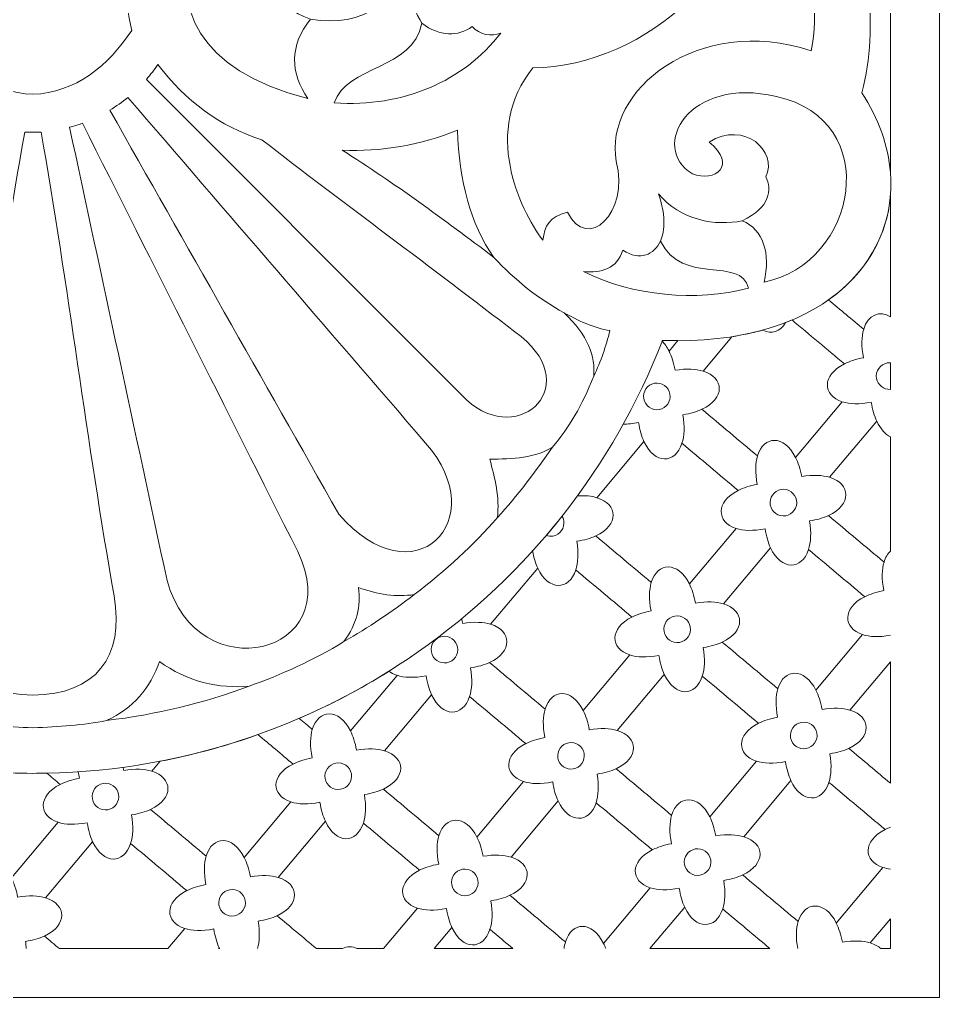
# Model space of a CAD drawing. Header units: centimetres. Extents: x -15.2 to -1.9, y -4.3 to 9.5.
# Drawn here: x -12.013 to -8.769, y -4.261 to -0.813 of the extents above; entities that cross this region are included whole.
import ezdxf

# ---------------------------------------------------------------- set-up
doc = ezdxf.new("R2010")
doc.units = ezdxf.units.CM
doc.header["$MEASUREMENT"] = 0
doc.layers.add('layer 1', color=7, linetype='Continuous')

msp = doc.modelspace()

# ---------------------------------------------------------------- linework, layer by layer
at = {"layer": 'layer 1', "color": 250, "lineweight": 9}
for points, knots in [([(-8.76942, 9.5), (-8.76942, 9.5), (-8.76942, -4.26057), (-8.76942, -4.26057), (-8.76942, -4.26057), (-8.76942, -4.26057), (-15.16363, -4.26057), (-15.16363, -4.26057), (-15.16363, -4.26057), (-15.16363, -4.26057), (-15.16363, 9.5), (-15.16363, 9.5), (-15.16363, 9.5), (-15.16363, 9.5), (-8.76942, 9.5), (-8.76942, 9.5)], [0, 0, 0, 0, 0.2, 0.2, 0.2, 0.2, 0.4, 0.4, 0.4, 0.4, 0.6, 0.6, 0.6, 0.6, 1, 1, 1, 1]), ([(-10.59428, -0.82631), (-10.63994, -0.75189), (-10.64605, -0.67747), (-10.63417, -0.60304), (-10.63417, -0.60304), (-10.67288, -0.7391), (-10.79898, -0.8461), (-10.98776, -0.81157)], [0, 0, 0, 0, 0.3333333, 0.3333333, 0.3333333, 0.3333333, 1, 1, 1, 1]), ([(-8.94224, -1.35043), (-8.91487, -1.67363), (-9.19705, -1.96564), (-9.74655, -1.94407), (-9.74655, -1.94407), (-9.91841, -2.38971), (-10.2209, -2.77132), (-10.60669, -3.04153), (-10.60669, -3.04153), (-10.99247, -3.31173), (-11.46152, -3.47052), (-11.96648, -3.47052), (-11.96648, -3.47052), (-12.47145, -3.47052), (-12.94051, -3.31173), (-13.32629, -3.04153), (-13.32629, -3.04153), (-13.71208, -2.77132), (-14.01456, -2.38971), (-14.18643, -1.94407), (-14.18643, -1.94407), (-14.74159, -1.96586), (-15.0239, -1.66756), (-14.98979, -1.34041)], [0, 0, 0, 0, 0.1428571, 0.1428571, 0.1428571, 0.1428571, 0.2857143, 0.2857143, 0.2857143, 0.2857143, 0.4285714, 0.4285714, 0.4285714, 0.4285714, 0.5714286, 0.5714286, 0.5714286, 0.5714286, 0.7142857, 0.7142857, 0.7142857, 0.7142857, 1, 1, 1, 1]), ([(-9.75273, -1.59443), (-9.73163, -1.53881), (-9.74148, -1.48319), (-9.75998, -1.42757), (-9.75998, -1.42757), (-9.68502, -1.52053), (-9.55791, -1.54256), (-9.46454, -1.52238)], [0, 0, 0, 0, 0.3333333, 0.3333333, 0.3333333, 0.3333333, 1, 1, 1, 1]), ([(-9.03663, -1.90518), (-9.04424, -1.93047), (-9.04567, -1.96411), (-9.03728, -2.0054), (-9.03728, -2.0054), (-9.06417, -2.01041), (-9.08658, -2.01791), (-9.10476, -2.02698)], [0, 0, 0, 0, 0.3333333, 0.3333333, 0.3333333, 0.3333333, 1, 1, 1, 1]), ([(-9.60308, -2.0524), (-9.6281, -2.04485), (-9.66104, -2.04287), (-9.70152, -2.04961), (-9.70152, -2.04961), (-9.70651, -2.02272), (-9.71401, -2.00031), (-9.72309, -1.98215)], [0, 0, 0, 0, 0.3333333, 0.3333333, 0.3333333, 0.3333333, 1, 1, 1, 1]), ([(-9.11226, -2.16057), (-9.08673, -2.16883), (-9.05229, -2.17061), (-9.0097, -2.16197), (-9.0097, -2.16197), (-9.00571, -2.18852), (-8.99906, -2.21077), (-8.99067, -2.22891)], [0, 0, 0, 0, 0.3333333, 0.3333333, 0.3333333, 0.3333333, 1, 1, 1, 1]), ([(-9.67743, -2.307), (-9.66928, -2.28171), (-9.66695, -2.24795), (-9.67391, -2.20619), (-9.67391, -2.20619), (-9.64737, -2.20219), (-9.62512, -2.19555), (-9.60698, -2.18715)], [0, 0, 0, 0, 0.3333333, 0.3333333, 0.3333333, 0.3333333, 1, 1, 1, 1]), ([(-9.88458, -2.23947), (-9.86836, -2.23957), (-9.85031, -2.23781), (-9.83049, -2.23378), (-9.83049, -2.23378), (-9.8265, -2.26032), (-9.81985, -2.28259), (-9.81144, -2.30073)], [0, 0, 0, 0, 0.3333333, 0.3333333, 0.3333333, 0.3333333, 1, 1, 1, 1]), ([(-9.41113, -2.35149), (-9.41874, -2.37677), (-9.42016, -2.41041), (-9.41178, -2.45171), (-9.41178, -2.45171), (-9.43867, -2.45671), (-9.46108, -2.46421), (-9.47924, -2.47328)], [0, 0, 0, 0, 0.3333333, 0.3333333, 0.3333333, 0.3333333, 1, 1, 1, 1]), ([(-9.15678, -2.42689), (-9.1818, -2.41934), (-9.21472, -2.41735), (-9.25522, -2.42411), (-9.25522, -2.42411), (-9.26022, -2.39722), (-9.26772, -2.37481), (-9.27679, -2.35664)], [0, 0, 0, 0, 0.3333333, 0.3333333, 0.3333333, 0.3333333, 1, 1, 1, 1]), ([(-9.23113, -2.68148), (-9.22298, -2.6562), (-9.22066, -2.62244), (-9.22761, -2.58067), (-9.22761, -2.58067), (-9.20107, -2.57668), (-9.17882, -2.57003), (-9.16068, -2.56164)], [0, 0, 0, 0, 0.3333333, 0.3333333, 0.3333333, 0.3333333, 1, 1, 1, 1]), ([(-9.48676, -2.60688), (-9.46122, -2.61514), (-9.42678, -2.61691), (-9.38419, -2.60828), (-9.38419, -2.60828), (-9.38021, -2.63482), (-9.37355, -2.65707), (-9.36515, -2.67522)], [0, 0, 0, 0, 0.3333333, 0.3333333, 0.3333333, 0.3333333, 1, 1, 1, 1]), ([(-10.0519, -2.7533), (-10.04377, -2.72801), (-10.04144, -2.69425), (-10.04841, -2.65249), (-10.04841, -2.65249), (-10.02186, -2.6485), (-9.99961, -2.64184), (-9.98147, -2.63346)], [0, 0, 0, 0, 0.3333333, 0.3333333, 0.3333333, 0.3333333, 1, 1, 1, 1]), ([(-8.96483, -2.72597), (-8.97244, -2.75127), (-8.97387, -2.78492), (-8.96548, -2.82621), (-8.96548, -2.82621), (-8.99237, -2.8312), (-9.01478, -2.8387), (-9.03294, -2.84777)], [0, 0, 0, 0, 0.3333333, 0.3333333, 0.3333333, 0.3333333, 1, 1, 1, 1]), ([(-9.78562, -2.79779), (-9.79323, -2.82308), (-9.79466, -2.85672), (-9.78627, -2.89801), (-9.78627, -2.89801), (-9.81316, -2.90301), (-9.83557, -2.91051), (-9.85373, -2.91958)], [0, 0, 0, 0, 0.3333333, 0.3333333, 0.3333333, 0.3333333, 1, 1, 1, 1]), ([(-9.53128, -2.87319), (-9.55629, -2.86564), (-9.58922, -2.86366), (-9.62972, -2.87042), (-9.62972, -2.87042), (-9.63471, -2.84352), (-9.64221, -2.8211), (-9.65128, -2.80295)], [0, 0, 0, 0, 0.3333333, 0.3333333, 0.3333333, 0.3333333, 1, 1, 1, 1]), ([(-10.35207, -2.945), (-10.37708, -2.93746), (-10.41001, -2.93547), (-10.45051, -2.94222), (-10.45051, -2.94222), (-10.45159, -2.93636), (-10.45282, -2.9307), (-10.45413, -2.92528)], [0, 0, 0, 0, 0.3333333, 0.3333333, 0.3333333, 0.3333333, 1, 1, 1, 1]), ([(-9.6056, -3.12779), (-9.59748, -3.1025), (-9.59515, -3.06875), (-9.60211, -3.02697), (-9.60211, -3.02697), (-9.57557, -3.02299), (-9.55332, -3.01633), (-9.53517, -3.00795)], [0, 0, 0, 0, 0.3333333, 0.3333333, 0.3333333, 0.3333333, 1, 1, 1, 1]), ([(-9.86125, -3.05318), (-9.83571, -3.06144), (-9.80127, -3.06322), (-9.75867, -3.05458), (-9.75867, -3.05458), (-9.7547, -3.08112), (-9.74804, -3.10338), (-9.73964, -3.12152)], [0, 0, 0, 0, 0.3333333, 0.3333333, 0.3333333, 0.3333333, 1, 1, 1, 1]), ([(-10.4264, -3.1996), (-10.41825, -3.17432), (-10.41594, -3.14055), (-10.4229, -3.09878), (-10.4229, -3.09878), (-10.39636, -3.0948), (-10.37411, -3.08814), (-10.35597, -3.07976)], [0, 0, 0, 0, 0.3333333, 0.3333333, 0.3333333, 0.3333333, 1, 1, 1, 1]), ([(-10.68204, -3.12499), (-10.65651, -3.13325), (-10.62207, -3.13502), (-10.57946, -3.12639), (-10.57946, -3.12639), (-10.57549, -3.15293), (-10.56884, -3.17519), (-10.56043, -3.19332)], [0, 0, 0, 0, 0.3333333, 0.3333333, 0.3333333, 0.3333333, 1, 1, 1, 1]), ([(-9.33933, -3.17228), (-9.34693, -3.19756), (-9.34836, -3.23121), (-9.33998, -3.27251), (-9.33998, -3.27251), (-9.36686, -3.2775), (-9.38928, -3.28501), (-9.40743, -3.29408)], [0, 0, 0, 0, 0.3333333, 0.3333333, 0.3333333, 0.3333333, 1, 1, 1, 1]), ([(-9.08498, -3.24769), (-9.10999, -3.24014), (-9.14292, -3.23814), (-9.18342, -3.2449), (-9.18342, -3.2449), (-9.18841, -3.21801), (-9.19591, -3.1956), (-9.20499, -3.17744)], [0, 0, 0, 0, 0.3333333, 0.3333333, 0.3333333, 0.3333333, 1, 1, 1, 1]), ([(-10.16012, -3.24409), (-10.16772, -3.26939), (-10.16915, -3.30302), (-10.16076, -3.34431), (-10.16076, -3.34431), (-10.18765, -3.34931), (-10.21007, -3.35682), (-10.22823, -3.36589)], [0, 0, 0, 0, 0.3333333, 0.3333333, 0.3333333, 0.3333333, 1, 1, 1, 1]), ([(-9.90577, -3.3195), (-9.93078, -3.31194), (-9.96371, -3.30996), (-10.00421, -3.3167), (-10.00421, -3.3167), (-10.0092, -3.28983), (-10.01671, -3.26741), (-10.02578, -3.24926)], [0, 0, 0, 0, 0.3333333, 0.3333333, 0.3333333, 0.3333333, 1, 1, 1, 1]), ([(-12.22651, -3.28419), (-12.144, -3.30091), (-12.05854, -3.30672), (-11.96648, -3.30975), (-11.96648, -3.30975), (-11.87444, -3.30672), (-11.78897, -3.30091), (-11.70647, -3.28419)], [0, 0, 0, 0, 0.3333333, 0.3333333, 0.3333333, 0.3333333, 1, 1, 1, 1]), ([(-10.98091, -3.31591), (-10.98852, -3.34119), (-10.98994, -3.37484), (-10.98156, -3.41613), (-10.98156, -3.41613), (-11.00844, -3.42113), (-11.03086, -3.42863), (-11.04901, -3.4377)], [0, 0, 0, 0, 0.3333333, 0.3333333, 0.3333333, 0.3333333, 1, 1, 1, 1]), ([(-10.72656, -3.39131), (-10.75158, -3.38376), (-10.7845, -3.38177), (-10.825, -3.38853), (-10.825, -3.38853), (-10.82999, -3.36164), (-10.8375, -3.33923), (-10.84657, -3.32107)], [0, 0, 0, 0, 0.3333333, 0.3333333, 0.3333333, 0.3333333, 1, 1, 1, 1]), ([(-9.15931, -3.50227), (-9.15116, -3.477), (-9.14885, -3.44323), (-9.15581, -3.40146), (-9.15581, -3.40146), (-9.12927, -3.39748), (-9.10702, -3.39083), (-9.08885, -3.38244)], [0, 0, 0, 0, 0.3333333, 0.3333333, 0.3333333, 0.3333333, 1, 1, 1, 1]), ([(-9.41495, -3.42767), (-9.38942, -3.43593), (-9.35498, -3.43771), (-9.31236, -3.42907), (-9.31236, -3.42907), (-9.30838, -3.45561), (-9.30173, -3.47787), (-9.29334, -3.49602)], [0, 0, 0, 0, 0.3333333, 0.3333333, 0.3333333, 0.3333333, 1, 1, 1, 1]), ([(-11.8061, -3.46514), (-11.8052, -3.47246), (-11.80396, -3.48007), (-11.80235, -3.48794), (-11.80235, -3.48794), (-11.82924, -3.49294), (-11.85165, -3.50044), (-11.86981, -3.50951)], [0, 0, 0, 0, 0.3333333, 0.3333333, 0.3333333, 0.3333333, 1, 1, 1, 1]), ([(-11.54735, -3.46312), (-11.57237, -3.45558), (-11.60529, -3.45359), (-11.64579, -3.46034), (-11.64579, -3.46034), (-11.6465, -3.45653), (-11.64725, -3.45283), (-11.64807, -3.4492)], [0, 0, 0, 0, 0.3333333, 0.3333333, 0.3333333, 0.3333333, 1, 1, 1, 1]), ([(-9.9801, -3.57409), (-9.97197, -3.54881), (-9.96964, -3.51504), (-9.9766, -3.47328), (-9.9766, -3.47328), (-9.95006, -3.46929), (-9.92781, -3.46264), (-9.90967, -3.45424)], [0, 0, 0, 0, 0.3333333, 0.3333333, 0.3333333, 0.3333333, 1, 1, 1, 1]), ([(-10.23574, -3.49949), (-10.21021, -3.50775), (-10.17577, -3.50952), (-10.13316, -3.50088), (-10.13316, -3.50088), (-10.12917, -3.52742), (-10.12254, -3.54968), (-10.11414, -3.56782)], [0, 0, 0, 0, 0.3333333, 0.3333333, 0.3333333, 0.3333333, 1, 1, 1, 1]), ([(-10.80089, -3.6459), (-10.79276, -3.62062), (-10.79043, -3.58686), (-10.7974, -3.54508), (-10.7974, -3.54508), (-10.77085, -3.5411), (-10.7486, -3.53445), (-10.73046, -3.52607)], [0, 0, 0, 0, 0.3333333, 0.3333333, 0.3333333, 0.3333333, 1, 1, 1, 1]), ([(-11.05654, -3.5713), (-11.031, -3.57956), (-10.99656, -3.58133), (-10.95395, -3.57269), (-10.95395, -3.57269), (-10.94997, -3.59923), (-10.94333, -3.6215), (-10.93492, -3.63964)], [0, 0, 0, 0, 0.3333333, 0.3333333, 0.3333333, 0.3333333, 1, 1, 1, 1]), ([(-11.62169, -3.71771), (-11.61354, -3.69243), (-11.61123, -3.65867), (-11.61819, -3.6169), (-11.61819, -3.6169), (-11.59165, -3.61292), (-11.56939, -3.60626), (-11.55123, -3.59788)], [0, 0, 0, 0, 0.3333333, 0.3333333, 0.3333333, 0.3333333, 1, 1, 1, 1]), ([(-9.71382, -3.61858), (-9.72143, -3.64387), (-9.72285, -3.67751), (-9.71447, -3.7188), (-9.71447, -3.7188), (-9.74135, -3.72381), (-9.76377, -3.7313), (-9.78192, -3.74037)], [0, 0, 0, 0, 0.3333333, 0.3333333, 0.3333333, 0.3333333, 1, 1, 1, 1]), ([(-11.87733, -3.6431), (-11.8518, -3.65136), (-11.81733, -3.65315), (-11.77474, -3.6445), (-11.77474, -3.6445), (-11.77076, -3.67105), (-11.76412, -3.69331), (-11.75572, -3.71144)], [0, 0, 0, 0, 0.3333333, 0.3333333, 0.3333333, 0.3333333, 1, 1, 1, 1]), ([(-9.45948, -3.69398), (-9.48449, -3.68644), (-9.51741, -3.68445), (-9.55791, -3.69119), (-9.55791, -3.69119), (-9.5629, -3.66431), (-9.57041, -3.6419), (-9.57948, -3.62373)], [0, 0, 0, 0, 0.3333333, 0.3333333, 0.3333333, 0.3333333, 1, 1, 1, 1]), ([(-10.53461, -3.6904), (-10.54222, -3.71568), (-10.54364, -3.74932), (-10.53526, -3.79062), (-10.53526, -3.79062), (-10.56215, -3.79562), (-10.58456, -3.80312), (-10.60272, -3.81219)], [0, 0, 0, 0, 0.3333333, 0.3333333, 0.3333333, 0.3333333, 1, 1, 1, 1]), ([(-10.28026, -3.7658), (-10.30528, -3.75826), (-10.3382, -3.75626), (-10.3787, -3.76302), (-10.3787, -3.76302), (-10.3837, -3.73612), (-10.3912, -3.71371), (-10.40027, -3.69555)], [0, 0, 0, 0, 0.3333333, 0.3333333, 0.3333333, 0.3333333, 1, 1, 1, 1]), ([(-11.3554, -3.76222), (-11.36301, -3.7875), (-11.36444, -3.82114), (-11.35605, -3.86243), (-11.35605, -3.86243), (-11.38294, -3.86743), (-11.40535, -3.87493), (-11.42351, -3.884)], [0, 0, 0, 0, 0.3333333, 0.3333333, 0.3333333, 0.3333333, 1, 1, 1, 1]), ([(-11.10106, -3.83761), (-11.12607, -3.83006), (-11.15899, -3.82808), (-11.1995, -3.83482), (-11.1995, -3.83482), (-11.20449, -3.80794), (-11.21199, -3.78552), (-11.22106, -3.76737)], [0, 0, 0, 0, 0.3333333, 0.3333333, 0.3333333, 0.3333333, 1, 1, 1, 1]), ([(-11.92185, -3.90942), (-11.94686, -3.90187), (-11.97979, -3.89989), (-12.02029, -3.90664), (-12.02029, -3.90664), (-12.02528, -3.87975), (-12.03278, -3.85735), (-12.04185, -3.83918)], [0, 0, 0, 0, 0.3333333, 0.3333333, 0.3333333, 0.3333333, 1, 1, 1, 1]), ([(-9.5338, -3.94858), (-9.52565, -3.9233), (-9.52333, -3.88954), (-9.53031, -3.84777), (-9.53031, -3.84777), (-9.50376, -3.84379), (-9.48149, -3.83712), (-9.46335, -3.82875)], [0, 0, 0, 0, 0.3333333, 0.3333333, 0.3333333, 0.3333333, 1, 1, 1, 1]), ([(-9.78944, -3.87397), (-9.76391, -3.88223), (-9.72945, -3.88402), (-9.68686, -3.87537), (-9.68686, -3.87537), (-9.68288, -3.90191), (-9.67622, -3.92417), (-9.66783, -3.94231)], [0, 0, 0, 0, 0.3333333, 0.3333333, 0.3333333, 0.3333333, 1, 1, 1, 1]), ([(-10.35459, -4.02039), (-10.34645, -3.99511), (-10.34414, -3.96136), (-10.3511, -3.91958), (-10.3511, -3.91958), (-10.32456, -3.91559), (-10.3023, -3.90893), (-10.28414, -3.90055)], [0, 0, 0, 0, 0.3333333, 0.3333333, 0.3333333, 0.3333333, 1, 1, 1, 1]), ([(-10.61024, -3.94578), (-10.58471, -3.95404), (-10.55026, -3.95583), (-10.50765, -3.94718), (-10.50765, -3.94718), (-10.50367, -3.97372), (-10.49701, -3.99598), (-10.48863, -4.01413)], [0, 0, 0, 0, 0.3333333, 0.3333333, 0.3333333, 0.3333333, 1, 1, 1, 1]), ([(-11.17423, -4.08841), (-11.16704, -4.06359), (-11.16527, -4.03111), (-11.17189, -3.99139), (-11.17189, -3.99139), (-11.14534, -3.98741), (-11.12309, -3.98075), (-11.10494, -3.97236)], [0, 0, 0, 0, 0.3333333, 0.3333333, 0.3333333, 0.3333333, 1, 1, 1, 1]), ([(-9.01317, -4.06847), (-9.03817, -4.06093), (-9.07111, -4.05894), (-9.11161, -4.06569), (-9.11161, -4.06569), (-9.11661, -4.03881), (-9.12411, -4.01639), (-9.13318, -3.99823)], [0, 0, 0, 0, 0.3333333, 0.3333333, 0.3333333, 0.3333333, 1, 1, 1, 1]), ([(-11.43103, -4.0176), (-11.4055, -4.02586), (-11.37104, -4.02764), (-11.32845, -4.01899), (-11.32845, -4.01899), (-11.32446, -4.04553), (-11.3178, -4.06779), (-11.30942, -4.08594)], [0, 0, 0, 0, 0.3333333, 0.3333333, 0.3333333, 0.3333333, 1, 1, 1, 1]), ([(-11.98949, -4.08841), (-11.99018, -4.08037), (-11.99122, -4.07196), (-11.99268, -4.0632), (-11.99268, -4.0632), (-11.96614, -4.05922), (-11.94389, -4.05257), (-11.92573, -4.04418)], [0, 0, 0, 0, 0.3333333, 0.3333333, 0.3333333, 0.3333333, 1, 1, 1, 1])]:
    msp.add_open_spline(points, degree=3, knots=knots, dxfattribs=at)
at = {"layer": 'layer 1', "color": 7, "lineweight": 9}
for points, knots in [([(-10.99649, -1.0914), (-11.05954, -1.0025), (-11.06173, -0.90485), (-10.98776, -0.81157), (-10.98776, -0.81157), (-11.24061, -0.72195), (-11.10726, -0.48001), (-10.9484, -0.53831), (-10.9484, -0.53831), (-10.95914, -0.78261), (-10.62212, -0.57676), (-10.82161, -0.41371), (-10.82161, -0.41371), (-11.3264, -0.11148), (-11.79023, -0.89665), (-10.99649, -1.0914)], [0, 0, 0, 0, 0.2, 0.2, 0.2, 0.2, 0.4, 0.4, 0.4, 0.4, 0.6, 0.6, 0.6, 0.6, 1, 1, 1, 1]), ([(-8.94222, -0.15906), (-8.99781, -0.21428), (-9.063, -0.26514), (-9.13461, -0.31309), (-9.13461, -0.31309), (-9.01703, -0.576), (-8.98099, -0.82933), (-9.04332, -1.07108), (-9.04332, -1.07108), (-8.98317, -1.16274), (-8.94987, -1.25856), (-8.94222, -1.35176), (-8.94222, -1.35176), (-8.94222, -1.35176), (-8.94222, -0.15906), (-8.94222, -0.15906)], [0, 0, 0, 0, 0.2, 0.2, 0.2, 0.2, 0.4, 0.4, 0.4, 0.4, 0.6, 0.6, 0.6, 0.6, 1, 1, 1, 1]), ([(-10.16785, -1.59107), (-10.2524, -1.47972), (-10.38087, -1.20369), (-10.20301, -0.98356), (-10.20301, -0.98356), (-9.80203, -0.97712), (-9.39674, -0.61966), (-9.42606, -0.18422), (-9.42606, -0.18422), (-9.27809, -0.41308), (-9.17305, -0.65129), (-9.22143, -0.92281), (-9.22143, -0.92281), (-9.62322, -0.79173), (-9.95469, -1.06564), (-9.90886, -1.3129), (-9.90886, -1.3129), (-9.86248, -1.4941), (-10.01063, -1.63585), (-10.08152, -1.49196), (-10.08152, -1.49196), (-10.14547, -1.50794), (-10.16145, -1.54099), (-10.16785, -1.59107)], [0, 0, 0, 0, 0.1428571, 0.1428571, 0.1428571, 0.1428571, 0.2857143, 0.2857143, 0.2857143, 0.2857143, 0.4285714, 0.4285714, 0.4285714, 0.4285714, 0.5714286, 0.5714286, 0.5714286, 0.5714286, 0.7142857, 0.7142857, 0.7142857, 0.7142857, 1, 1, 1, 1]), ([(-11.96648, -0.44529), (-12.0539, -0.56095), (-12.21772, -0.57023), (-12.33841, -0.51724), (-12.33841, -0.51724), (-12.29045, -0.62555), (-12.28735, -0.73695), (-12.3152, -0.85145), (-12.3152, -0.85145), (-12.23377, -0.97581), (-12.11599, -1.07134), (-11.96648, -1.07657), (-11.96648, -1.07657), (-11.81697, -1.07134), (-11.69919, -0.97581), (-11.61777, -0.85145), (-11.61777, -0.85145), (-11.64562, -0.73695), (-11.64253, -0.62555), (-11.59457, -0.51724), (-11.59457, -0.51724), (-11.71526, -0.57023), (-11.87906, -0.56095), (-11.96648, -0.44529)], [0, 0, 0, 0, 0.1428571, 0.1428571, 0.1428571, 0.1428571, 0.2857143, 0.2857143, 0.2857143, 0.2857143, 0.4285714, 0.4285714, 0.4285714, 0.4285714, 0.5714286, 0.5714286, 0.5714286, 0.5714286, 0.7142857, 0.7142857, 0.7142857, 0.7142857, 1, 1, 1, 1]), ([(-10.31622, -0.86107), (-10.44913, -1.03087), (-10.65732, -1.12268), (-10.90418, -1.10726), (-10.90418, -1.10726), (-10.85935, -0.97339), (-10.62631, -0.99122), (-10.59428, -0.82631), (-10.59428, -0.82631), (-10.53172, -0.87312), (-10.46612, -0.87394), (-10.4176, -0.83789), (-10.4176, -0.83789), (-10.39111, -0.86755), (-10.35002, -0.87345), (-10.31622, -0.86107)], [0, 0, 0, 0, 0.2, 0.2, 0.2, 0.2, 0.4, 0.4, 0.4, 0.4, 0.6, 0.6, 0.6, 0.6, 1, 1, 1, 1]), ([(-11.52599, -0.97141), (-11.5391, -0.99087), (-11.55047, -1.00648), (-11.56623, -1.02435), (-11.56623, -1.02435), (-11.18987, -1.40089), (-10.81352, -1.77744), (-10.43715, -2.15398), (-10.43715, -2.15398), (-10.24767, -2.32677), (-10.01227, -2.0936), (-10.2671, -1.91391), (-10.2671, -1.91391), (-10.55385, -1.69275), (-10.87259, -1.45786), (-11.15934, -1.23668), (-11.15934, -1.23668), (-11.30758, -1.18974), (-11.42701, -1.10031), (-11.52599, -0.97141)], [0, 0, 0, 0, 0.1666667, 0.1666667, 0.1666667, 0.1666667, 0.3333333, 0.3333333, 0.3333333, 0.3333333, 0.5, 0.5, 0.5, 0.5, 0.6666667, 0.6666667, 0.6666667, 0.6666667, 1, 1, 1, 1]), ([(-9.38177, -1.36799), (-9.35976, -1.41075), (-9.36601, -1.47684), (-9.46454, -1.52238), (-9.46454, -1.52238), (-9.38936, -1.5544), (-9.36535, -1.63802), (-9.38715, -1.73854), (-9.38715, -1.73854), (-9.05921, -1.67355), (-8.96371, -1.16605), (-9.34445, -1.08476), (-9.34445, -1.08476), (-9.65251, -1.01004), (-9.79514, -1.26352), (-9.64064, -1.35694), (-9.64064, -1.35694), (-9.5606, -1.38808), (-9.47965, -1.3267), (-9.58195, -1.24487), (-9.58195, -1.24487), (-9.45661, -1.16843), (-9.33822, -1.27684), (-9.38177, -1.36799)], [0, 0, 0, 0, 0.1428571, 0.1428571, 0.1428571, 0.1428571, 0.2857143, 0.2857143, 0.2857143, 0.2857143, 0.4285714, 0.4285714, 0.4285714, 0.4285714, 0.5714286, 0.5714286, 0.5714286, 0.5714286, 0.7142857, 0.7142857, 0.7142857, 0.7142857, 1, 1, 1, 1]), ([(-10.88761, -2.55634), (-11.15671, -2.08187), (-11.42582, -1.60739), (-11.69491, -1.13291), (-11.69491, -1.13291), (-11.67262, -1.11855), (-11.65119, -1.10363), (-11.63126, -1.08769), (-11.63126, -1.08769), (-11.28136, -1.49377), (-10.93144, -1.89985), (-10.58155, -2.30593), (-10.58155, -2.30593), (-10.34046, -2.57906), (-10.62407, -2.86359), (-10.88761, -2.55634)], [0, 0, 0, 0, 0.2, 0.2, 0.2, 0.2, 0.4, 0.4, 0.4, 0.4, 0.6, 0.6, 0.6, 0.6, 1, 1, 1, 1]), ([(-11.7916, -1.17885), (-11.80581, -1.18374), (-11.82155, -1.18894), (-11.83677, -1.19281), (-11.83677, -1.19281), (-11.72254, -1.72503), (-11.60739, -2.25876), (-11.49315, -2.79097), (-11.49315, -2.79097), (-11.38753, -3.18143), (-10.85562, -3.05313), (-11.0323, -2.68851), (-11.0323, -2.68851), (-11.2854, -2.18611), (-11.5385, -1.68125), (-11.7916, -1.17885)], [0, 0, 0, 0, 0.2, 0.2, 0.2, 0.2, 0.4, 0.4, 0.4, 0.4, 0.6, 0.6, 0.6, 0.6, 1, 1, 1, 1]), ([(-10.34096, -1.65146), (-10.42452, -1.53373), (-10.46245, -1.38049), (-10.46912, -1.20296), (-10.46912, -1.20296), (-10.59832, -1.25582), (-10.73928, -1.28039), (-10.87596, -1.27344), (-10.87596, -1.27344), (-10.68989, -1.39144), (-10.51849, -1.51637), (-10.34096, -1.65146)], [0, 0, 0, 0, 0.25, 0.25, 0.25, 0.25, 0.5, 0.5, 0.5, 0.5, 1, 1, 1, 1]), ([(-11.96648, -1.21054), (-11.96648, -1.21054), (-11.9953, -1.20952), (-11.9953, -1.20952), (-11.9953, -1.20952), (-12.09083, -1.74517), (-12.15755, -2.30865), (-12.25307, -2.84431), (-12.25307, -2.84431), (-12.29057, -3.06223), (-12.18779, -3.19198), (-11.96648, -3.19509), (-11.96648, -3.19509), (-11.74519, -3.19198), (-11.6424, -3.06223), (-11.67991, -2.84431), (-11.67991, -2.84431), (-11.77543, -2.30865), (-11.84215, -1.74517), (-11.93768, -1.20952), (-11.93768, -1.20952), (-11.93768, -1.20952), (-11.96648, -1.21054), (-11.96648, -1.21054)], [0, 0, 0, 0, 0.1428571, 0.1428571, 0.1428571, 0.1428571, 0.2857143, 0.2857143, 0.2857143, 0.2857143, 0.4285714, 0.4285714, 0.4285714, 0.4285714, 0.5714286, 0.5714286, 0.5714286, 0.5714286, 0.7142857, 0.7142857, 0.7142857, 0.7142857, 1, 1, 1, 1]), ([(-8.94222, -1.43421), (-8.9541, -1.57653), (-9.02816, -1.70749), (-9.16057, -1.8012), (-9.16057, -1.8012), (-9.11926, -1.83586), (-9.07795, -1.87053), (-9.03663, -1.90518), (-9.03663, -1.90518), (-9.02106, -1.85347), (-8.97944, -1.83682), (-8.94222, -1.86168), (-8.94222, -1.86168), (-8.94222, -1.86168), (-8.94222, -1.43421), (-8.94222, -1.43421)], [0, 0, 0, 0, 0.2, 0.2, 0.2, 0.2, 0.4, 0.4, 0.4, 0.4, 0.6, 0.6, 0.6, 0.6, 1, 1, 1, 1]), ([(-9.75273, -1.59443), (-9.67624, -1.75365), (-9.46898, -1.64603), (-9.44319, -1.75989), (-9.44319, -1.75989), (-9.62642, -1.80836), (-9.85234, -1.78879), (-10.02491, -1.70117), (-10.02491, -1.70117), (-9.96259, -1.70839), (-9.90561, -1.69155), (-9.88615, -1.62646), (-9.88615, -1.62646), (-9.82389, -1.6656), (-9.77675, -1.64158), (-9.75273, -1.59443)], [0, 0, 0, 0, 0.2, 0.2, 0.2, 0.2, 0.4, 0.4, 0.4, 0.4, 0.6, 0.6, 0.6, 0.6, 1, 1, 1, 1]), ([(-9.98868, -2.07022), (-9.98223, -2.00165), (-10.00937, -1.92448), (-10.09324, -1.84691), (-10.09324, -1.84691), (-10.04767, -1.87236), (-9.98419, -1.90213), (-9.93125, -1.90923), (-9.93125, -1.90923), (-9.94582, -1.96547), (-9.96216, -2.01656), (-9.98868, -2.07022)], [0, 0, 0, 0, 0.25, 0.25, 0.25, 0.25, 0.5, 0.5, 0.5, 0.5, 1, 1, 1, 1]), ([(-9.28929, -1.87214), (-9.29669, -1.87527), (-9.3042, -1.87831), (-9.31183, -1.88126), (-9.31183, -1.88126), (-9.33067, -1.91462), (-9.36269, -1.9242), (-9.39218, -1.90777), (-9.39218, -1.90777), (-9.42667, -1.91728), (-9.46305, -1.92515), (-9.50134, -1.93115), (-9.50134, -1.93115), (-9.50134, -1.93115), (-9.60308, -2.0524), (-9.60308, -2.0524), (-9.60308, -2.0524), (-9.52744, -2.07523), (-9.52463, -2.1491), (-9.60698, -2.18715), (-9.60698, -2.18715), (-9.54168, -2.24194), (-9.4764, -2.29671), (-9.41113, -2.35149), (-9.41113, -2.35149), (-9.38944, -2.27951), (-9.31734, -2.27545), (-9.27679, -2.35664), (-9.27679, -2.35664), (-9.27679, -2.35664), (-9.11226, -2.16058), (-9.11226, -2.16058), (-9.11226, -2.16058), (-9.18198, -2.13803), (-9.18506, -2.06708), (-9.10476, -2.02698), (-9.10476, -2.02698), (-9.16627, -1.97537), (-9.22778, -1.92375), (-9.28929, -1.87214)], [0, 0, 0, 0, 0.0909091, 0.0909091, 0.0909091, 0.0909091, 0.1818182, 0.1818182, 0.1818182, 0.1818182, 0.2727273, 0.2727273, 0.2727273, 0.2727273, 0.3636364, 0.3636364, 0.3636364, 0.3636364, 0.4545455, 0.4545455, 0.4545455, 0.4545455, 0.5454545, 0.5454545, 0.5454545, 0.5454545, 0.6363636, 0.6363636, 0.6363636, 0.6363636, 0.7272727, 0.7272727, 0.7272727, 0.7272727, 0.8181818, 0.8181818, 0.8181818, 0.8181818, 1, 1, 1, 1]), ([(-9.692, -1.94512), (-9.70991, -1.94509), (-9.72805, -1.94479), (-9.74655, -1.94407), (-9.74655, -1.94407), (-9.74687, -1.9449), (-9.74722, -1.94573), (-9.74752, -1.94656), (-9.74752, -1.94656), (-9.73868, -1.95574), (-9.73037, -1.96757), (-9.72309, -1.98215), (-9.72309, -1.98215), (-9.72309, -1.98215), (-9.692, -1.94512), (-9.692, -1.94512)], [0, 0, 0, 0, 0.2, 0.2, 0.2, 0.2, 0.4, 0.4, 0.4, 0.4, 0.6, 0.6, 0.6, 0.6, 1, 1, 1, 1]), ([(-8.94222, -2.02305), (-8.94586, -2.02281), (-8.94959, -2.023), (-8.95336, -2.02366), (-8.95336, -2.02366), (-8.97882, -2.02815), (-8.99592, -2.05258), (-8.99143, -2.07804), (-8.99143, -2.07804), (-8.98724, -2.10177), (-8.96573, -2.11824), (-8.94222, -2.11673), (-8.94222, -2.11673), (-8.94222, -2.11673), (-8.94222, -2.02305), (-8.94222, -2.02305)], [0, 0, 0, 0, 0.2, 0.2, 0.2, 0.2, 0.4, 0.4, 0.4, 0.4, 0.6, 0.6, 0.6, 0.6, 1, 1, 1, 1]), ([(-9.71977, -2.13355), (-9.72426, -2.10809), (-9.74869, -2.09099), (-9.77416, -2.09548), (-9.77416, -2.09548), (-9.79961, -2.09997), (-9.81671, -2.12439), (-9.81222, -2.14985), (-9.81222, -2.14985), (-9.80773, -2.17532), (-9.78332, -2.19242), (-9.75785, -2.18792), (-9.75785, -2.18792), (-9.73239, -2.18344), (-9.7153, -2.15901), (-9.71977, -2.13355)], [0, 0, 0, 0, 0.2, 0.2, 0.2, 0.2, 0.4, 0.4, 0.4, 0.4, 0.6, 0.6, 0.6, 0.6, 1, 1, 1, 1]), ([(-8.96483, -2.72597), (-8.95973, -2.70904), (-8.95183, -2.69588), (-8.94222, -2.6867), (-8.94222, -2.6867), (-8.94222, -2.6867), (-8.94222, -2.28416), (-8.94222, -2.28416), (-8.94222, -2.28416), (-8.96025, -2.27548), (-8.97756, -2.25724), (-8.99067, -2.22891), (-8.99067, -2.22891), (-8.99067, -2.22891), (-9.15678, -2.42689), (-9.15678, -2.42689), (-9.15678, -2.42689), (-9.08114, -2.44972), (-9.07833, -2.52358), (-9.16066, -2.56165), (-9.16066, -2.56165), (-9.09539, -2.61642), (-9.03011, -2.6712), (-8.96483, -2.72597)], [0, 0, 0, 0, 0.1428571, 0.1428571, 0.1428571, 0.1428571, 0.2857143, 0.2857143, 0.2857143, 0.2857143, 0.4285714, 0.4285714, 0.4285714, 0.4285714, 0.5714286, 0.5714286, 0.5714286, 0.5714286, 0.7142857, 0.7142857, 0.7142857, 0.7142857, 1, 1, 1, 1]), ([(-9.78562, -2.79779), (-9.76393, -2.72582), (-9.69184, -2.72175), (-9.65128, -2.80295), (-9.65128, -2.80295), (-9.65128, -2.80295), (-9.48676, -2.60688), (-9.48676, -2.60688), (-9.48676, -2.60688), (-9.55645, -2.58434), (-9.55955, -2.51339), (-9.47924, -2.47328), (-9.47924, -2.47328), (-9.54531, -2.41785), (-9.61136, -2.36243), (-9.67741, -2.307), (-9.67741, -2.307), (-9.70105, -2.38034), (-9.77379, -2.38221), (-9.81144, -2.30073), (-9.81144, -2.30073), (-9.81144, -2.30073), (-9.97758, -2.49871), (-9.97758, -2.49871), (-9.97758, -2.49871), (-9.90193, -2.52153), (-9.89912, -2.59539), (-9.98146, -2.63346), (-9.98146, -2.63346), (-9.91618, -2.68824), (-9.8509, -2.74302), (-9.78562, -2.79779)], [0, 0, 0, 0, 0.1111111, 0.1111111, 0.1111111, 0.1111111, 0.2222222, 0.2222222, 0.2222222, 0.2222222, 0.3333333, 0.3333333, 0.3333333, 0.3333333, 0.4444444, 0.4444444, 0.4444444, 0.4444444, 0.5555556, 0.5555556, 0.5555556, 0.5555556, 0.6666667, 0.6666667, 0.6666667, 0.6666667, 0.7777778, 0.7777778, 0.7777778, 0.7777778, 1, 1, 1, 1]), ([(-10.13406, -2.32016), (-10.19297, -2.40772), (-10.258, -2.49087), (-10.32849, -2.56897), (-10.32849, -2.56897), (-10.31902, -2.49661), (-10.33775, -2.42919), (-10.3551, -2.36247), (-10.3551, -2.36247), (-10.27844, -2.36332), (-10.18823, -2.358), (-10.13406, -2.32016)], [0, 0, 0, 0, 0.25, 0.25, 0.25, 0.25, 0.5, 0.5, 0.5, 0.5, 1, 1, 1, 1]), ([(-9.27347, -2.50804), (-9.27796, -2.48258), (-9.30239, -2.46547), (-9.32786, -2.46996), (-9.32786, -2.46996), (-9.35332, -2.47445), (-9.37041, -2.49889), (-9.36592, -2.52434), (-9.36592, -2.52434), (-9.36143, -2.5498), (-9.33702, -2.5669), (-9.31155, -2.56242), (-9.31155, -2.56242), (-9.28609, -2.55792), (-9.26898, -2.5335), (-9.27347, -2.50804)], [0, 0, 0, 0, 0.2, 0.2, 0.2, 0.2, 0.4, 0.4, 0.4, 0.4, 0.6, 0.6, 0.6, 0.6, 1, 1, 1, 1]), ([(-10.10039, -2.56362), (-10.11872, -2.58679), (-10.13745, -2.6096), (-10.15658, -2.63207), (-10.15658, -2.63207), (-10.14908, -2.63483), (-10.14077, -2.63572), (-10.13235, -2.63422), (-10.13235, -2.63422), (-10.10689, -2.62974), (-10.08977, -2.60531), (-10.09426, -2.57985), (-10.09426, -2.57985), (-10.09531, -2.57394), (-10.09744, -2.56847), (-10.10039, -2.56362)], [0, 0, 0, 0, 0.2, 0.2, 0.2, 0.2, 0.4, 0.4, 0.4, 0.4, 0.6, 0.6, 0.6, 0.6, 1, 1, 1, 1]), ([(-9.33933, -3.17228), (-9.31763, -3.10032), (-9.24554, -3.09624), (-9.20499, -3.17744), (-9.20499, -3.17744), (-9.20499, -3.17744), (-9.04046, -2.98138), (-9.04046, -2.98138), (-9.04046, -2.98138), (-9.11015, -2.95883), (-9.11324, -2.88788), (-9.03294, -2.84777), (-9.03294, -2.84777), (-9.09901, -2.79234), (-9.16506, -2.73691), (-9.23111, -2.68148), (-9.23111, -2.68148), (-9.25475, -2.75483), (-9.3275, -2.75671), (-9.36516, -2.67522), (-9.36516, -2.67522), (-9.36516, -2.67522), (-9.53128, -2.87319), (-9.53128, -2.87319), (-9.53128, -2.87319), (-9.45563, -2.89602), (-9.45282, -2.96987), (-9.53517, -3.00795), (-9.53517, -3.00795), (-9.46988, -3.06272), (-9.4046, -3.1175), (-9.33933, -3.17228)], [0, 0, 0, 0, 0.1111111, 0.1111111, 0.1111111, 0.1111111, 0.2222222, 0.2222222, 0.2222222, 0.2222222, 0.3333333, 0.3333333, 0.3333333, 0.3333333, 0.4444444, 0.4444444, 0.4444444, 0.4444444, 0.5555556, 0.5555556, 0.5555556, 0.5555556, 0.6666667, 0.6666667, 0.6666667, 0.6666667, 0.7777778, 0.7777778, 0.7777778, 0.7777778, 1, 1, 1, 1]), ([(-10.16012, -3.24409), (-10.13842, -3.17212), (-10.06633, -3.16805), (-10.02578, -3.24926), (-10.02578, -3.24926), (-10.02578, -3.24926), (-9.86125, -3.05318), (-9.86125, -3.05318), (-9.86125, -3.05318), (-9.93095, -3.03064), (-9.93404, -2.95969), (-9.85373, -2.91958), (-9.85373, -2.91958), (-9.9198, -2.86416), (-9.98585, -2.80873), (-10.0519, -2.7533), (-10.0519, -2.7533), (-10.07555, -2.82664), (-10.14829, -2.82852), (-10.18594, -2.74703), (-10.18594, -2.74703), (-10.18594, -2.74703), (-10.35207, -2.945), (-10.35207, -2.945), (-10.35207, -2.945), (-10.27642, -2.96783), (-10.27361, -3.04169), (-10.35595, -3.07976), (-10.35595, -3.07976), (-10.29067, -3.13454), (-10.22539, -3.18931), (-10.16012, -3.24409)], [0, 0, 0, 0, 0.1111111, 0.1111111, 0.1111111, 0.1111111, 0.2222222, 0.2222222, 0.2222222, 0.2222222, 0.3333333, 0.3333333, 0.3333333, 0.3333333, 0.4444444, 0.4444444, 0.4444444, 0.4444444, 0.5555556, 0.5555556, 0.5555556, 0.5555556, 0.6666667, 0.6666667, 0.6666667, 0.6666667, 0.7777778, 0.7777778, 0.7777778, 0.7777778, 1, 1, 1, 1]), ([(-10.86932, -3.00628), (-10.78285, -2.95646), (-10.70002, -2.90093), (-10.62138, -2.84022), (-10.62138, -2.84022), (-10.68255, -2.84995), (-10.75262, -2.83983), (-10.81826, -2.81543), (-10.81826, -2.81543), (-10.80912, -2.88128), (-10.82356, -2.94266), (-10.86932, -3.00628)], [0, 0, 0, 0, 0.25, 0.25, 0.25, 0.25, 0.5, 0.5, 0.5, 0.5, 1, 1, 1, 1]), ([(-9.64796, -2.95435), (-9.65246, -2.92888), (-9.67689, -2.91178), (-9.70235, -2.91627), (-9.70235, -2.91627), (-9.72781, -2.92076), (-9.74491, -2.94519), (-9.74042, -2.97065), (-9.74042, -2.97065), (-9.73593, -2.99611), (-9.71151, -3.0132), (-9.68605, -3.00871), (-9.68605, -3.00871), (-9.66059, -3.00422), (-9.64347, -2.97981), (-9.64796, -2.95435)], [0, 0, 0, 0, 0.2, 0.2, 0.2, 0.2, 0.4, 0.4, 0.4, 0.4, 0.6, 0.6, 0.6, 0.6, 1, 1, 1, 1]), ([(-10.46876, -3.02616), (-10.47325, -3.00069), (-10.49768, -2.98359), (-10.52314, -2.98808), (-10.52314, -2.98808), (-10.54861, -2.99257), (-10.5657, -3.017), (-10.56121, -3.04246), (-10.56121, -3.04246), (-10.55672, -3.06791), (-10.5323, -3.08502), (-10.50684, -3.08053), (-10.50684, -3.08053), (-10.48138, -3.07605), (-10.46427, -3.05161), (-10.46876, -3.02616)], [0, 0, 0, 0, 0.2, 0.2, 0.2, 0.2, 0.4, 0.4, 0.4, 0.4, 0.6, 0.6, 0.6, 0.6, 1, 1, 1, 1]), ([(-11.70647, -3.28419), (-11.53181, -3.26353), (-11.36326, -3.22234), (-11.20337, -3.1631), (-11.20337, -3.1631), (-11.30886, -3.17305), (-11.42454, -3.1465), (-11.51984, -3.07585), (-11.51984, -3.07585), (-11.55151, -3.16821), (-11.61287, -3.24275), (-11.70647, -3.28419)], [0, 0, 0, 0, 0.25, 0.25, 0.25, 0.25, 0.5, 0.5, 0.5, 0.5, 1, 1, 1, 1]), ([(-8.94222, -3.07754), (-8.94222, -3.07754), (-9.08498, -3.2477), (-9.08498, -3.2477), (-9.08498, -3.2477), (-9.00933, -3.27051), (-9.00652, -3.34437), (-9.08885, -3.38244), (-9.08885, -3.38244), (-9.03999, -3.42345), (-8.9911, -3.46447), (-8.94222, -3.5055), (-8.94222, -3.5055), (-8.94222, -3.5055), (-8.94222, -3.07754), (-8.94222, -3.07754)], [0, 0, 0, 0, 0.2, 0.2, 0.2, 0.2, 0.4, 0.4, 0.4, 0.4, 0.6, 0.6, 0.6, 0.6, 1, 1, 1, 1]), ([(-10.71077, -3.11042), (-10.8116, -3.17346), (-10.91744, -3.22917), (-11.02756, -3.27677), (-11.02756, -3.27677), (-11.012, -3.28982), (-10.99645, -3.30286), (-10.98091, -3.31591), (-10.98091, -3.31591), (-10.95922, -3.24393), (-10.88713, -3.23987), (-10.84657, -3.32107), (-10.84657, -3.32107), (-10.84657, -3.32107), (-10.68204, -3.125), (-10.68204, -3.125), (-10.68204, -3.125), (-10.69344, -3.12131), (-10.70301, -3.11634), (-10.71077, -3.11042)], [0, 0, 0, 0, 0.1666667, 0.1666667, 0.1666667, 0.1666667, 0.3333333, 0.3333333, 0.3333333, 0.3333333, 0.5, 0.5, 0.5, 0.5, 0.6666667, 0.6666667, 0.6666667, 0.6666667, 1, 1, 1, 1]), ([(-9.71382, -3.61858), (-9.69213, -3.54661), (-9.62004, -3.54255), (-9.57948, -3.62373), (-9.57948, -3.62373), (-9.57948, -3.62373), (-9.41495, -3.42767), (-9.41495, -3.42767), (-9.41495, -3.42767), (-9.48465, -3.40513), (-9.48773, -3.3342), (-9.40743, -3.29408), (-9.40743, -3.29408), (-9.4735, -3.23864), (-9.53955, -3.18321), (-9.6056, -3.12779), (-9.6056, -3.12779), (-9.62925, -3.20113), (-9.70197, -3.20301), (-9.73964, -3.12152), (-9.73964, -3.12152), (-9.73964, -3.12152), (-9.90577, -3.3195), (-9.90577, -3.3195), (-9.90577, -3.3195), (-9.83012, -3.34232), (-9.82731, -3.41619), (-9.90965, -3.45425), (-9.90965, -3.45425), (-9.84437, -3.50902), (-9.7791, -3.56381), (-9.71382, -3.61858)], [0, 0, 0, 0, 0.1111111, 0.1111111, 0.1111111, 0.1111111, 0.2222222, 0.2222222, 0.2222222, 0.2222222, 0.3333333, 0.3333333, 0.3333333, 0.3333333, 0.4444444, 0.4444444, 0.4444444, 0.4444444, 0.5555556, 0.5555556, 0.5555556, 0.5555556, 0.6666667, 0.6666667, 0.6666667, 0.6666667, 0.7777778, 0.7777778, 0.7777778, 0.7777778, 1, 1, 1, 1]), ([(-10.53461, -3.6904), (-10.51292, -3.61842), (-10.44082, -3.61436), (-10.40027, -3.69555), (-10.40027, -3.69555), (-10.40027, -3.69555), (-10.23574, -3.49949), (-10.23574, -3.49949), (-10.23574, -3.49949), (-10.30544, -3.47694), (-10.30852, -3.406), (-10.22823, -3.36589), (-10.22823, -3.36589), (-10.2943, -3.31045), (-10.36035, -3.25503), (-10.4264, -3.1996), (-10.4264, -3.1996), (-10.45004, -3.27295), (-10.52276, -3.27482), (-10.56043, -3.19332), (-10.56043, -3.19332), (-10.56043, -3.19332), (-10.72656, -3.39131), (-10.72656, -3.39131), (-10.72656, -3.39131), (-10.65092, -3.41413), (-10.64811, -3.48799), (-10.73044, -3.52607), (-10.73044, -3.52607), (-10.66517, -3.58084), (-10.59989, -3.63562), (-10.53461, -3.6904)], [0, 0, 0, 0, 0.1111111, 0.1111111, 0.1111111, 0.1111111, 0.2222222, 0.2222222, 0.2222222, 0.2222222, 0.3333333, 0.3333333, 0.3333333, 0.3333333, 0.4444444, 0.4444444, 0.4444444, 0.4444444, 0.5555556, 0.5555556, 0.5555556, 0.5555556, 0.6666667, 0.6666667, 0.6666667, 0.6666667, 0.7777778, 0.7777778, 0.7777778, 0.7777778, 1, 1, 1, 1]), ([(-9.20167, -3.32884), (-9.20616, -3.30338), (-9.23059, -3.28627), (-9.25605, -3.29075), (-9.25605, -3.29075), (-9.28149, -3.29524), (-9.29861, -3.31968), (-9.29412, -3.34514), (-9.29412, -3.34514), (-9.28963, -3.37059), (-9.26519, -3.38769), (-9.23975, -3.38321), (-9.23975, -3.38321), (-9.21429, -3.37872), (-9.19718, -3.35429), (-9.20167, -3.32884)], [0, 0, 0, 0, 0.2, 0.2, 0.2, 0.2, 0.4, 0.4, 0.4, 0.4, 0.6, 0.6, 0.6, 0.6, 1, 1, 1, 1]), ([(-11.17272, -3.3339), (-11.2842, -3.37359), (-11.39947, -3.40516), (-11.5178, -3.42791), (-11.5178, -3.42791), (-11.5178, -3.42791), (-11.54735, -3.46312), (-11.54735, -3.46312), (-11.54735, -3.46312), (-11.47171, -3.48595), (-11.4689, -3.5598), (-11.55123, -3.59788), (-11.55123, -3.59788), (-11.48596, -3.65265), (-11.42068, -3.70743), (-11.3554, -3.76222), (-11.3554, -3.76222), (-11.33371, -3.69023), (-11.26162, -3.68617), (-11.22106, -3.76737), (-11.22106, -3.76737), (-11.22106, -3.76737), (-11.05654, -3.5713), (-11.05654, -3.5713), (-11.05654, -3.5713), (-11.12623, -3.54875), (-11.12932, -3.47781), (-11.04901, -3.4377), (-11.04901, -3.4377), (-11.09025, -3.4031), (-11.13148, -3.36851), (-11.17272, -3.3339)], [0, 0, 0, 0, 0.1111111, 0.1111111, 0.1111111, 0.1111111, 0.2222222, 0.2222222, 0.2222222, 0.2222222, 0.3333333, 0.3333333, 0.3333333, 0.3333333, 0.4444444, 0.4444444, 0.4444444, 0.4444444, 0.5555556, 0.5555556, 0.5555556, 0.5555556, 0.6666667, 0.6666667, 0.6666667, 0.6666667, 0.7777778, 0.7777778, 0.7777778, 0.7777778, 1, 1, 1, 1]), ([(-10.02246, -3.40064), (-10.02695, -3.37518), (-10.05138, -3.35808), (-10.07684, -3.36257), (-10.07684, -3.36257), (-10.10231, -3.36706), (-10.1194, -3.39149), (-10.11491, -3.41694), (-10.11491, -3.41694), (-10.11042, -3.44241), (-10.08599, -3.45951), (-10.06054, -3.45502), (-10.06054, -3.45502), (-10.03508, -3.45053), (-10.01797, -3.4261), (-10.02246, -3.40064)], [0, 0, 0, 0, 0.2, 0.2, 0.2, 0.2, 0.4, 0.4, 0.4, 0.4, 0.6, 0.6, 0.6, 0.6, 1, 1, 1, 1]), ([(-10.84325, -3.47246), (-10.84774, -3.44699), (-10.87218, -3.42989), (-10.89764, -3.43438), (-10.89764, -3.43438), (-10.92308, -3.43887), (-10.94019, -3.4633), (-10.9357, -3.48876), (-10.9357, -3.48876), (-10.93121, -3.51421), (-10.90678, -3.53132), (-10.88134, -3.52683), (-10.88134, -3.52683), (-10.85587, -3.52234), (-10.83876, -3.49792), (-10.84325, -3.47246)], [0, 0, 0, 0, 0.2, 0.2, 0.2, 0.2, 0.4, 0.4, 0.4, 0.4, 0.6, 0.6, 0.6, 0.6, 1, 1, 1, 1]), ([(-11.91689, -3.47), (-11.93339, -3.47034), (-11.94993, -3.47052), (-11.96648, -3.47052), (-11.96648, -3.47052), (-12.07792, -3.47052), (-12.18761, -3.46278), (-12.29505, -3.44782), (-12.29505, -3.44782), (-12.29505, -3.44782), (-12.36815, -3.53493), (-12.36815, -3.53493), (-12.36815, -3.53493), (-12.2925, -3.55776), (-12.28969, -3.63162), (-12.37203, -3.66969), (-12.37203, -3.66969), (-12.30675, -3.72447), (-12.24147, -3.77924), (-12.17619, -3.83402), (-12.17619, -3.83402), (-12.1545, -3.76205), (-12.08241, -3.75798), (-12.04185, -3.83918), (-12.04185, -3.83918), (-12.04185, -3.83918), (-11.87733, -3.64311), (-11.87733, -3.64311), (-11.87733, -3.64311), (-11.94702, -3.62056), (-11.9501, -3.54962), (-11.86981, -3.50951), (-11.86981, -3.50951), (-11.88551, -3.49634), (-11.9012, -3.48318), (-11.91689, -3.47)], [0, 0, 0, 0, 0.1, 0.1, 0.1, 0.1, 0.2, 0.2, 0.2, 0.2, 0.3, 0.3, 0.3, 0.3, 0.4, 0.4, 0.4, 0.4, 0.5, 0.5, 0.5, 0.5, 0.6, 0.6, 0.6, 0.6, 0.7, 0.7, 0.7, 0.7, 0.8, 0.8, 0.8, 0.8, 1, 1, 1, 1]), ([(-11.66405, -3.54427), (-11.66853, -3.51881), (-11.69297, -3.50171), (-11.71843, -3.5062), (-11.71843, -3.5062), (-11.74387, -3.51069), (-11.76098, -3.53511), (-11.75649, -3.56057), (-11.75649, -3.56057), (-11.75201, -3.58603), (-11.72757, -3.60314), (-11.70213, -3.59865), (-11.70213, -3.59865), (-11.67667, -3.59416), (-11.65955, -3.56973), (-11.66405, -3.54427)], [0, 0, 0, 0, 0.2, 0.2, 0.2, 0.2, 0.4, 0.4, 0.4, 0.4, 0.6, 0.6, 0.6, 0.6, 1, 1, 1, 1]), ([(-9.2675, -3.99307), (-9.24583, -3.9211), (-9.17373, -3.91703), (-9.13318, -3.99823), (-9.13318, -3.99823), (-9.13318, -3.99823), (-8.96865, -3.80217), (-8.96865, -3.80217), (-8.96865, -3.80217), (-9.03835, -3.77962), (-9.04143, -3.70868), (-8.96114, -3.66857), (-8.96114, -3.66857), (-9.02721, -3.61314), (-9.09326, -3.55771), (-9.15931, -3.50227), (-9.15931, -3.50227), (-9.18295, -3.57563), (-9.25567, -3.5775), (-9.29334, -3.49602), (-9.29334, -3.49602), (-9.29334, -3.49602), (-9.45948, -3.69398), (-9.45948, -3.69398), (-9.45948, -3.69398), (-9.38383, -3.71681), (-9.38102, -3.79067), (-9.46335, -3.82875), (-9.46335, -3.82875), (-9.39807, -3.88351), (-9.3328, -3.93829), (-9.2675, -3.99307)], [0, 0, 0, 0, 0.1111111, 0.1111111, 0.1111111, 0.1111111, 0.2222222, 0.2222222, 0.2222222, 0.2222222, 0.3333333, 0.3333333, 0.3333333, 0.3333333, 0.4444444, 0.4444444, 0.4444444, 0.4444444, 0.5555556, 0.5555556, 0.5555556, 0.5555556, 0.6666667, 0.6666667, 0.6666667, 0.6666667, 0.7777778, 0.7777778, 0.7777778, 0.7777778, 1, 1, 1, 1]), ([(-10.0883, -4.06489), (-10.06662, -3.99291), (-9.99453, -3.98885), (-9.95397, -4.07004), (-9.95397, -4.07004), (-9.95397, -4.07004), (-9.78944, -3.87398), (-9.78944, -3.87398), (-9.78944, -3.87398), (-9.85914, -3.85143), (-9.86223, -3.78048), (-9.78192, -3.74037), (-9.78192, -3.74037), (-9.848, -3.68495), (-9.91405, -3.62952), (-9.9801, -3.57409), (-9.9801, -3.57409), (-10.00374, -3.64743), (-10.07647, -3.64931), (-10.11414, -3.56782), (-10.11414, -3.56782), (-10.11414, -3.56782), (-10.28026, -3.7658), (-10.28026, -3.7658), (-10.28026, -3.7658), (-10.20462, -3.78862), (-10.20181, -3.86249), (-10.28414, -3.90055), (-10.28414, -3.90055), (-10.21887, -3.95533), (-10.15359, -4.01011), (-10.0883, -4.06489)], [0, 0, 0, 0, 0.1111111, 0.1111111, 0.1111111, 0.1111111, 0.2222222, 0.2222222, 0.2222222, 0.2222222, 0.3333333, 0.3333333, 0.3333333, 0.3333333, 0.4444444, 0.4444444, 0.4444444, 0.4444444, 0.5555556, 0.5555556, 0.5555556, 0.5555556, 0.6666667, 0.6666667, 0.6666667, 0.6666667, 0.7777778, 0.7777778, 0.7777778, 0.7777778, 1, 1, 1, 1]), ([(-10.87436, -4.08841), (-10.85883, -4.07977), (-10.8406, -4.07956), (-10.82286, -4.08841), (-10.82286, -4.08841), (-10.82286, -4.08841), (-10.72992, -4.08841), (-10.72992, -4.08841), (-10.72992, -4.08841), (-10.72992, -4.08841), (-10.61024, -3.94579), (-10.61024, -3.94579), (-10.61024, -3.94579), (-10.67994, -3.92325), (-10.68301, -3.8523), (-10.60272, -3.81219), (-10.60272, -3.81219), (-10.66879, -3.75676), (-10.73484, -3.70133), (-10.80089, -3.6459), (-10.80089, -3.6459), (-10.82454, -3.71925), (-10.89726, -3.72112), (-10.93492, -3.63964), (-10.93492, -3.63964), (-10.93492, -3.63964), (-11.10106, -3.83761), (-11.10106, -3.83761), (-11.10106, -3.83761), (-11.02541, -3.86044), (-11.0226, -3.9343), (-11.10494, -3.97236), (-11.10494, -3.97236), (-11.05884, -4.01105), (-11.01274, -4.04973), (-10.96664, -4.08841), (-10.96664, -4.08841), (-10.96664, -4.08841), (-10.87436, -4.08841), (-10.87436, -4.08841)], [0, 0, 0, 0, 0.0909091, 0.0909091, 0.0909091, 0.0909091, 0.1818182, 0.1818182, 0.1818182, 0.1818182, 0.2727273, 0.2727273, 0.2727273, 0.2727273, 0.3636364, 0.3636364, 0.3636364, 0.3636364, 0.4545455, 0.4545455, 0.4545455, 0.4545455, 0.5454545, 0.5454545, 0.5454545, 0.5454545, 0.6363636, 0.6363636, 0.6363636, 0.6363636, 0.7272727, 0.7272727, 0.7272727, 0.7272727, 0.8181818, 0.8181818, 0.8181818, 0.8181818, 1, 1, 1, 1]), ([(-11.49046, -4.08841), (-11.49046, -4.08841), (-11.43103, -4.01761), (-11.43103, -4.01761), (-11.43103, -4.01761), (-11.50072, -3.99506), (-11.50381, -3.92412), (-11.42351, -3.884), (-11.42351, -3.884), (-11.48958, -3.82857), (-11.55564, -3.77314), (-11.62169, -3.71772), (-11.62169, -3.71772), (-11.64533, -3.79106), (-11.71805, -3.79294), (-11.75572, -3.71144), (-11.75572, -3.71144), (-11.75572, -3.71144), (-11.92185, -3.90942), (-11.92185, -3.90942), (-11.92185, -3.90942), (-11.84621, -3.93225), (-11.84339, -4.00611), (-11.92573, -4.04419), (-11.92573, -4.04419), (-11.90816, -4.05892), (-11.89058, -4.07367), (-11.87302, -4.08841), (-11.87302, -4.08841), (-11.87302, -4.08841), (-11.49046, -4.08841), (-11.49046, -4.08841)], [0, 0, 0, 0, 0.1111111, 0.1111111, 0.1111111, 0.1111111, 0.2222222, 0.2222222, 0.2222222, 0.2222222, 0.3333333, 0.3333333, 0.3333333, 0.3333333, 0.4444444, 0.4444444, 0.4444444, 0.4444444, 0.5555556, 0.5555556, 0.5555556, 0.5555556, 0.6666667, 0.6666667, 0.6666667, 0.6666667, 0.7777778, 0.7777778, 0.7777778, 0.7777778, 1, 1, 1, 1]), ([(-9.57616, -3.77513), (-9.58065, -3.74967), (-9.60509, -3.73257), (-9.63055, -3.73707), (-9.63055, -3.73707), (-9.65599, -3.74155), (-9.6731, -3.76597), (-9.66861, -3.79144), (-9.66861, -3.79144), (-9.66412, -3.8169), (-9.63969, -3.834), (-9.61423, -3.82951), (-9.61423, -3.82951), (-9.58878, -3.82502), (-9.57167, -3.8006), (-9.57616, -3.77513)], [0, 0, 0, 0, 0.2, 0.2, 0.2, 0.2, 0.4, 0.4, 0.4, 0.4, 0.6, 0.6, 0.6, 0.6, 1, 1, 1, 1]), ([(-10.39696, -3.84694), (-10.40144, -3.82149), (-10.42588, -3.80438), (-10.45134, -3.80887), (-10.45134, -3.80887), (-10.47678, -3.81336), (-10.49389, -3.83778), (-10.48941, -3.86325), (-10.48941, -3.86325), (-10.48492, -3.8887), (-10.46048, -3.9058), (-10.43504, -3.90132), (-10.43504, -3.90132), (-10.40957, -3.89683), (-10.39246, -3.87241), (-10.39696, -3.84694)], [0, 0, 0, 0, 0.2, 0.2, 0.2, 0.2, 0.4, 0.4, 0.4, 0.4, 0.6, 0.6, 0.6, 0.6, 1, 1, 1, 1]), ([(-11.21774, -3.91876), (-11.22223, -3.8933), (-11.24667, -3.8762), (-11.27213, -3.88069), (-11.27213, -3.88069), (-11.29757, -3.88518), (-11.31468, -3.9096), (-11.31019, -3.93506), (-11.31019, -3.93506), (-11.30571, -3.96053), (-11.28128, -3.97762), (-11.25583, -3.97314), (-11.25583, -3.97314), (-11.23037, -3.96864), (-11.21326, -3.94422), (-11.21774, -3.91876)], [0, 0, 0, 0, 0.2, 0.2, 0.2, 0.2, 0.4, 0.4, 0.4, 0.4, 0.6, 0.6, 0.6, 0.6, 1, 1, 1, 1]), ([(-9.36717, -4.08841), (-9.42271, -4.0418), (-9.47825, -3.99519), (-9.5338, -3.94858), (-9.5338, -3.94858), (-9.55744, -4.02193), (-9.63017, -4.0238), (-9.66783, -3.94231), (-9.66783, -3.94231), (-9.66783, -3.94231), (-9.79044, -4.08841), (-9.79044, -4.08841), (-9.79044, -4.08841), (-9.79044, -4.08841), (-9.36717, -4.08841), (-9.36717, -4.08841)], [0, 0, 0, 0, 0.2, 0.2, 0.2, 0.2, 0.4, 0.4, 0.4, 0.4, 0.6, 0.6, 0.6, 0.6, 1, 1, 1, 1]), ([(-8.94222, -3.98391), (-8.94222, -3.98391), (-9.01317, -4.06848), (-9.01317, -4.06848), (-9.01317, -4.06848), (-8.99752, -4.07319), (-8.98501, -4.0801), (-8.9757, -4.08841), (-8.9757, -4.08841), (-8.9757, -4.08841), (-8.94222, -4.08841), (-8.94222, -4.08841), (-8.94222, -4.08841), (-8.94222, -4.08841), (-8.94222, -3.98391), (-8.94222, -3.98391)], [0, 0, 0, 0, 0.2, 0.2, 0.2, 0.2, 0.4, 0.4, 0.4, 0.4, 0.6, 0.6, 0.6, 0.6, 1, 1, 1, 1]), ([(-10.27354, -4.08841), (-10.30055, -4.06574), (-10.32757, -4.04307), (-10.35459, -4.02039), (-10.35459, -4.02039), (-10.37824, -4.09374), (-10.45096, -4.09561), (-10.48863, -4.01413), (-10.48863, -4.01413), (-10.48863, -4.01413), (-10.55097, -4.08841), (-10.55097, -4.08841), (-10.55097, -4.08841), (-10.55097, -4.08841), (-10.27354, -4.08841), (-10.27354, -4.08841)], [0, 0, 0, 0, 0.2, 0.2, 0.2, 0.2, 0.4, 0.4, 0.4, 0.4, 0.6, 0.6, 0.6, 0.6, 1, 1, 1, 1]), ([(-11.30827, -4.08841), (-11.30864, -4.0876), (-11.30904, -4.08677), (-11.30942, -4.08594), (-11.30942, -4.08594), (-11.30942, -4.08594), (-11.31151, -4.08841), (-11.31151, -4.08841), (-11.31151, -4.08841), (-11.31151, -4.08841), (-11.30827, -4.08841), (-11.30827, -4.08841)], [0, 0, 0, 0, 0.25, 0.25, 0.25, 0.25, 0.5, 0.5, 0.5, 0.5, 1, 1, 1, 1])]:
    msp.add_open_spline(points, degree=3, knots=knots, dxfattribs=at)
at = {"layer": 'layer 1', "color": 250, "lineweight": 9}
for points in [[(-10.09324, -1.84691), (-10.18553, -1.79606), (-10.26427, -1.73315), (-10.34096, -1.65146)], [(-9.98868, -2.07022), (-10.02855, -2.17356), (-10.07804, -2.25452), (-10.13406, -2.32016)], [(-9.97758, -2.49871), (-9.99613, -2.4931), (-10.01907, -2.49057), (-10.04622, -2.49239)], [(-10.32849, -2.56897), (-10.41181, -2.66512), (-10.50945, -2.75553), (-10.62138, -2.84022)], [(-10.20402, -2.68608), (-10.19997, -2.70999), (-10.19369, -2.73027), (-10.18594, -2.74703)], [(-9.04046, -2.98138), (-9.01579, -2.98935), (-8.98281, -2.99127), (-8.94222, -2.98361)], [(-10.86932, -3.00628), (-10.97804, -3.07174), (-11.08954, -3.12322), (-11.20337, -3.1631)], [(-8.94222, -3.66031), (-8.94896, -3.66287), (-8.95527, -3.66563), (-8.96114, -3.66857)], [(-8.96865, -3.80217), (-8.9607, -3.80474), (-8.95188, -3.80667), (-8.94222, -3.80787)], [(-9.2675, -3.99307), (-9.27483, -4.01737), (-9.27643, -4.04934), (-9.26913, -4.08841)], [(-10.0883, -4.06489), (-10.09046, -4.07206), (-10.09213, -4.07991), (-10.09322, -4.08841)], [(-9.94591, -4.08841), (-9.94844, -4.08188), (-9.95112, -4.07574), (-9.95397, -4.07004)]]:
    msp.add_open_spline(points, degree=3, dxfattribs=at)

doc.saveas('drawing.dxf')
